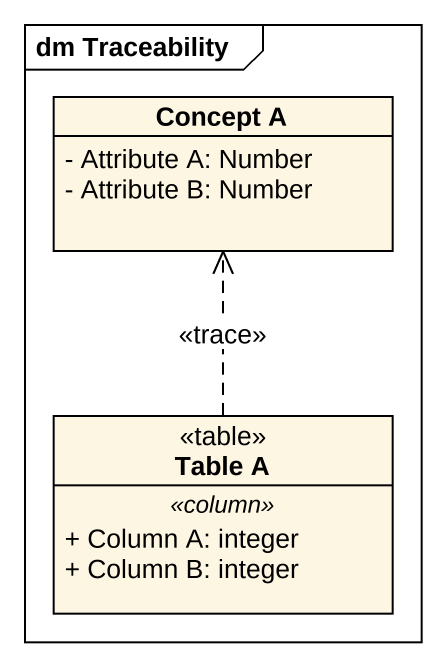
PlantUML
@startuml
mainframe dm Traceability
hide circle
hide empty members
skinparam classAttributeIconSize 0
class "Concept A" as Concept_A {
  - Attribute A: Number
  - Attribute B: Number
}
class "Table A" as Table_A <<table>> {
  .. <<column>> ..
  + Column A: integer
  + Column B: integer
}
Table_A .up.> Concept_A : <<trace>>
@enduml
